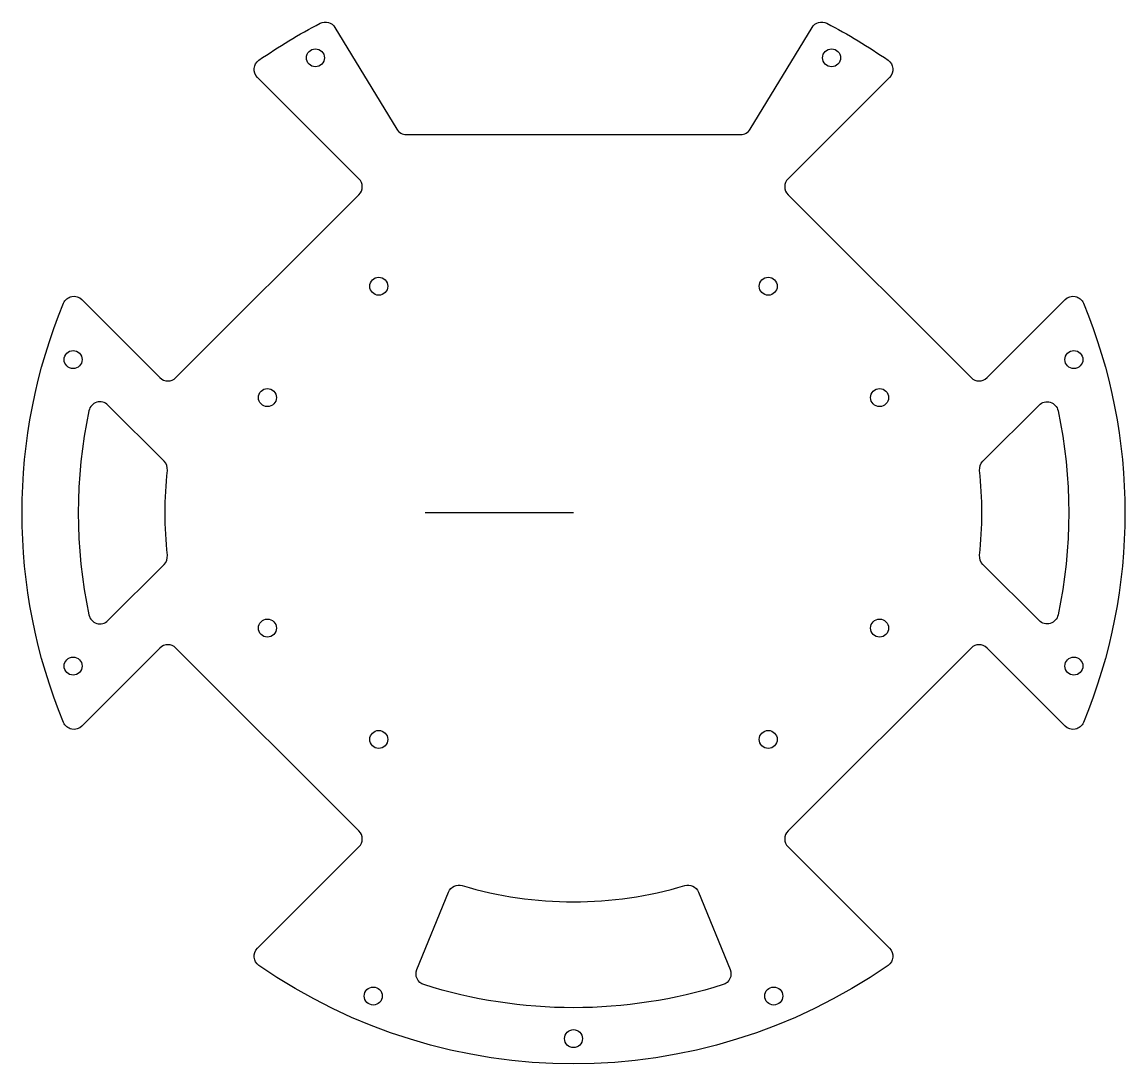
# Model space of a CAD drawing. Header units: millimetres. Extents: x -98 to 98, y -98 to 87.
import ezdxf

# ---------------------------------------------------------------- set-up
doc = ezdxf.new("R2010")
doc.units = ezdxf.units.MM

msp = doc.modelspace()

# ---------------------------------------------------------------- linework, layer by layer
msp.add_line((0, 0), (-26.36, 0))
at = {"color": 7}
for points in [[(-31.42, 68.24, 0.262136), (-29.71, 67.27), (29.71, 67.27, 0.262136), (31.42, 68.24), (42.39, 86.31, -0.394416), (45.02, 87.05, -0.032445), (55.9, 80.49, -0.467487), (56.17, 77.44), (38.13, 59.4, 0.414214), (38.13, 56.57), (70.66, 24.04, 0.414213), (73.49, 24.04), (87.37, 37.93, -0.535332), (90.64, 37.27, -0.197586), (90.64, -37.27, -0.535332), (87.37, -37.93), (73.49, -24.04, 0.414213), (70.66, -24.04), (38.13, -56.57, 0.414214), (38.13, -59.4), (56.17, -77.44, -0.467487), (55.9, -80.49, -0.313172), (-55.9, -80.49, -0.467486), (-56.17, -77.44), (-38.13, -59.4, 0.414214), (-38.13, -56.57), (-70.66, -24.04, 0.414214), (-73.49, -24.04), (-87.37, -37.93, -0.535332), (-90.64, -37.27, -0.197585), (-90.64, 37.27, -0.535332), (-87.37, 37.93), (-73.49, 24.04, 0.414214), (-70.66, 24.04), (-38.13, 56.57, 0.414214), (-38.13, 59.4), (-56.17, 77.44, -0.467486), (-55.9, 80.49, -0.032445), (-45.02, 87.05, -0.394416), (-42.39, 86.31)], [(-72.75, -9.16, 0.226117), (-72.18, -7.54, -0.050891), (-72.18, 7.54, 0.226117), (-72.75, 9.16), (-82.74, 19.15, 0.595525), (-86.11, 18.15, 0.104228), (-86.11, -18.15, 0.595525), (-82.74, -19.15)], [(72.75, -9.16, -0.226117), (72.18, -7.54, 0.050891), (72.18, 7.54, -0.226117), (72.75, 9.16), (82.74, 19.15, -0.595525), (86.11, 18.15, -0.104228), (86.11, -18.15, -0.595525), (82.74, -19.15)], [(-19.77, -66.28, 0.145988), (19.77, -66.28, -0.385644), (22.2, -67.44), (27.84, -81.22, -0.438286), (26.59, -83.89, -0.154697), (-26.59, -83.89, -0.438286), (-27.84, -81.22), (-22.2, -67.44, -0.385644)]]:
    msp.add_lwpolyline(points, format="xyb", close=True, dxfattribs=at)
for centre in [(-45.86, 80.91), (45.86, 80.91), (-34.6, 40.3), (34.6, 40.3), (-88.92, 27.25), (88.92, 27.25), (-54.4, 20.5), (54.4, 20.5), (-54.4, -20.5), (54.4, -20.5), (-88.92, -27.25), (88.92, -27.25), (-34.6, -40.3), (34.6, -40.3), (-35.59, -85.92), (35.59, -85.92), (0, -93.5)]:
    msp.add_circle(centre, 1.6, dxfattribs=at)

doc.saveas('drawing.dxf')
